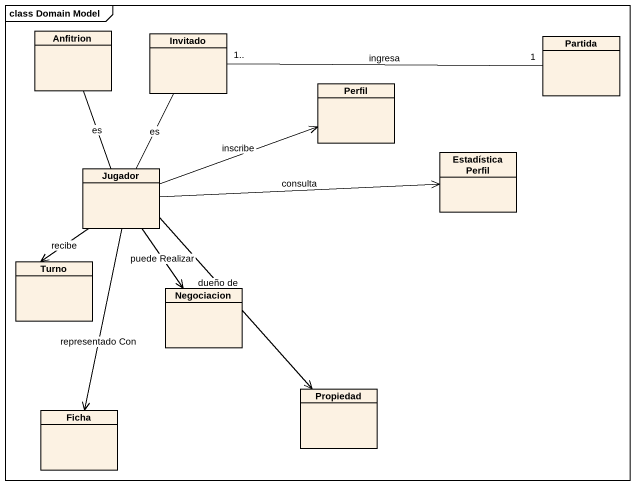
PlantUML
@startuml
mainframe class Domain Model
hide circle
hide empty members
class Anfitrion
class Invitado
class Partida
class Perfil
class "Estadística Perfil" as Estadística_Perfil
class Jugador
class Turno
class Negociacion
class Propiedad
class Ficha
Anfitrion -- Jugador : es
Invitado "1.." -right- "1" Partida : ingresa
Jugador -up- Invitado : es
Jugador -right-> Perfil : inscribe
Jugador -right-> Estadística_Perfil : consulta
Jugador --> Turno : recibe
Jugador --> Negociacion : puede Realizar
Jugador --> Propiedad : dueño de
Jugador --> Ficha : representado Con
@enduml
